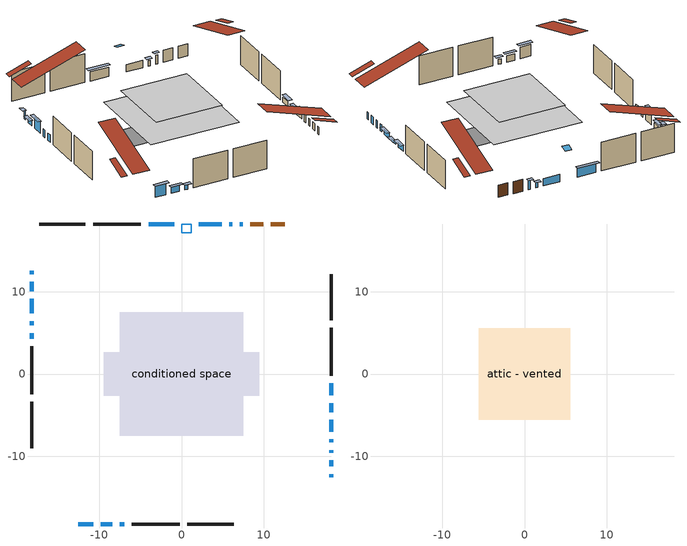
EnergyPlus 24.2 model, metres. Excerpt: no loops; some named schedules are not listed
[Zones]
conditioned space
 floor outside (Floor1 construction): -2.44,-2.44 -2.44,2.44 2.44,2.44 2.44,-2.44 z0
 floor adiabatic (AdiabaticFloorConstruction): -7.47,-7.47 -7.47,7.47 7.47,7.47 7.47,-7.47 z2.44
 floor foundation (Slab1 construction): -9.45,-2.63 -9.45,2.63 9.45,2.63 9.45,-2.63 z0
 wall outside (AdiabaticWallConstruction 1): 12.51,18.21 10.86,18.21 / 9.93,18.21 8.33,18.21 z0:2.03
 wall outside (AdiabaticWallConstruction): 18.21,-12.51 18.21,-12.14 / 18.21,-11.22 18.21,-10.5 / 18.21,-9.57 18.21,-9.23 / 18.21,-8.3 18.21,-7.95 / 4.89,18.21 2.1,18.21 / -18.21,6.42 -18.21,5.9 / -18.21,4.97 -18.21,4.29 z0:1.22; -18.21,12.51 -18.21,12.13 z0:1.47; -18.21,11.2 -18.21,10.06 z0:0.79; -18.21,9.13 -18.21,7.35 / -12.51,-18.21 -10.73,-18.21 z0:1.96; 7.41,18.21 7.1,18.21 / -0.9,18.21 -4,18.21 z0:1.55; 6.17,18.21 5.82,18.21 z0:0.89; 18.21,-7.02 18.21,-5.57 z0:0.86; 18.21,-4.64 18.21,-3.52 z0:0.38; 18.21,-2.59 18.21,-1.14 / -7.51,-18.21 -6.97,-18.21 z0:0.84; -9.81,-18.21 -8.43,-18.21 z0:1.09
 wall outside (Wall1 construction): -4.92,18.21 -10.73,18.21 / -6.04,-18.21 -0.24,-18.21 / -18.21,3.36 -18.21,-2.44 / 18.21,-0.22 18.21,5.59 z0:4.88
 wall outside (Wall2 construction): -11.66,18.21 -17.28,18.21 / 0.69,-18.21 6.31,-18.21 / -18.21,-3.37 -18.21,-9 / 18.21,6.52 18.21,12.14 z0:4.88
 window (WindowConstruction): 18.21,-12.51 18.21,-12.14 z0:1.22
 window (WindowConstruction 8): -18.21,12.51 -18.21,12.13 z0:1.47
 window (WindowConstruction 9): -18.21,11.2 -18.21,10.06 z0:0.79
 window (WindowConstruction 10): -18.21,9.13 -18.21,7.35 z0:1.96
 window (WindowConstruction 17): 7.41,18.21 7.1,18.21 z0:1.55
 window (WindowConstruction 18): 6.17,18.21 5.82,18.21 z0:0.89
 window (WindowConstruction 11): 18.21,-11.22 18.21,-10.5 z0:1.22
 window (WindowConstruction 12): 18.21,-9.57 18.21,-9.23 z0:1.22
 window (WindowConstruction 13): 18.21,-8.3 18.21,-7.95 z0:1.22
 window (WindowConstruction 1): 18.21,-7.02 18.21,-5.57 z0:0.86
 window (WindowConstruction 14): 4.89,18.21 2.11,18.21 z0:1.22
 window (WindowConstruction 15): -18.21,6.42 -18.21,5.9 z0:1.22
 window (WindowConstruction 16): -18.21,4.97 -18.21,4.29 z0:1.22
 window (WindowConstruction 2): 18.21,-4.64 18.21,-3.52 z0:0.38
 window (WindowConstruction 3): 18.21,-2.59 18.21,-1.15 z0:0.84
 window (WindowConstruction 4): -0.9,18.21 -4,18.21 z0:1.55
 window (WindowConstruction 5): -12.51,-18.21 -10.73,-18.21 z0:1.96
 window (WindowConstruction 6): -9.81,-18.21 -8.43,-18.21 z0:1.09
 window (WindowConstruction 7): -7.51,-18.21 -6.97,-18.21 z0:0.84
 door (Door): 12.51,18.21 10.86,18.21 z0:2.03
 door (Door 1): 9.93,18.21 8.34,18.21 z0:2.03
 ceiling adiabatic (AdiabaticFloorConstruction): 7.47,-7.47 7.47,7.47 -7.47,7.47 -7.47,-7.47 z2.44
 roof outside (Roof1 construction): 17.23,18.21,4.88 17.23,14.47,6.12 18.21,14.47,6.12 18.21,18.21,4.88; -17.23,-18.21,4.88 -17.23,-14.47,6.12 -18.21,-14.47,6.12 -18.21,-18.21,4.88; -18.21,17.23,4.88 -14.47,17.23,6.12 -14.47,18.21,6.12 -18.21,18.21,4.88; 18.21,-17.23,4.88 14.47,-17.23,6.12 14.47,-18.21,6.12 18.21,-18.21,4.88
 roof outside (AdiabaticRoofConstruction): 0.03,18.21,4.88 0.03,17.13,5.24 1.18,17.13,5.24 1.18,18.21,4.88
 skylight (SkylightConstruction): 0.03,18.21,4.88 0.03,17.13,5.24 1.18,17.13,5.24 1.18,18.21,4.88
attic - vented
 floor to conditioned space (Floor3 construction Reversed): -5.57,-5.57 -5.57,5.57 5.57,5.57 5.57,-5.57 z4.88
 roof outside (Roof2 construction): 13.44,18.21,4.88 13.44,7.37,8.49 16.3,7.37,8.49 16.3,18.21,4.88; -13.44,-18.21,4.88 -13.44,-7.37,8.49 -16.3,-7.37,8.49 -16.3,-18.21,4.88; -18.21,13.44,4.88 -7.37,13.44,8.49 -7.37,16.3,8.49 -18.21,16.3,4.88; 18.21,-13.44,4.88 7.37,-13.44,8.49 7.37,-16.3,8.49 18.21,-16.3,4.88
shading: -18.21,11.83 -18.21,12.81 -18.82,12.81 -18.82,11.83 z1.77; -18.21,9.76 -18.21,11.5 -18.82,11.5 -18.82,9.76 z1.09; -18.21,7.05 -18.21,9.43 -18.82,9.43 -18.82,7.05 z2.26; 6.8,18.21 7.71,18.21 7.71,18.82 6.8,18.82 z1.85; 5.52,18.21 6.47,18.21 6.47,18.82 5.52,18.82 z1.19; 18.21,-5.27 18.21,-7.32 18.82,-7.32 18.82,-5.27 z1.16; 18.21,-3.22 18.21,-4.94 18.82,-4.94 18.82,-3.22 z0.68; 18.21,-0.85 18.21,-2.89 18.82,-2.89 18.82,-0.85 z1.14; -4.29,18.21 -0.6,18.21 -0.6,18.82 -4.29,18.82 z1.85; -10.44,-18.21 -12.81,-18.21 -12.81,-18.82 -10.44,-18.82 z2.26; -8.14,-18.21 -10.1,-18.21 -10.1,-18.82 -8.14,-18.82 z1.39; -6.67,-18.21 -7.8,-18.21 -7.8,-18.82 -6.67,-18.82 z1.14
[Building]
Building 1: Terrain=Suburbs
[Site:Location]
Vancouver Intl AP_BC: Latitude {deg}=49.19; Longitude {deg}=-123.18; Time Zone {hr}=-8; Elevation {m}=4; Keep Site Location Information=Yes
[Site:GroundTemperature:Shallow]
8.06451, 6.96315, 6.87495, 7.3976, 9.49575, 11.5841, 13.3946, 14.5416, 14.639, 13.7062, 11.9418, 9.91751
[Site:WaterMainsTemperature]
Calculation Method=Schedule; Temperature Schedule=mains temperature schedule
[Material] Roughness=Rough; Thermal Absorptance=0.9
Name | Thickness {m} | Conductivity {W/m-K} | Density {kg/m3} | Specific Heat {J/kg-K} | Solar Absorptance | Visible Absorptance
asphalt or fiberglass shingles | 0.00635 | 0.162714 | 1121.4 | 1465.45 | 0.4 | 0.4
asphalt or fiberglass shingles 1 | 0.00635 | 0.162714 | 1121.4 | 1465.45 | 0.7 | 0.7
ceiling loosefill ins | 0.0846667 | 0.0480833 | 16.02 | 1046.75 | 0.7 | 0.7
ceiling stud and cavity | 0.1397 | 0.088943 | 65.682 | 1177.47 | 0.7 | 0.7
concrete 4.0 in. | 0.1016 | 1.803125 | 2242.8 | 837.4 | 0.7 | 0.7
door material | 0.04445 | 0.327969 | 512.64 | 1214.23 | 0.7 | 0.7
door material 1 | 0.04445 | 0.188738 | 512.64 | 1214.23 | 0.7 | 0.7
floor covering | 0.0127 | 0.0433444 | 54.468 | 1339.84 | 0.6 | 0.6
floor rigid ins | 0.051816 | 0.029427 | 32.04 | 1214.23 | 0.7 | 0.7
floor rigid ins 1; roof rigid ins; wall rigid ins | 0.512978 | 0.029427 | 32.04 | 1214.23 | 0.7 | 0.7
floor stud and cavity | 0.1397 | 0.337324 | 92.3553 | 1139.71 | 0.7 | 0.7
floor stud and cavity 1 | 0.1397 | 1.75129 | 37.0049 | 1207.88 | 0.7 | 0.7
furniture material conditioned space 1 | 0.1524 | 0.115458 | 640.8 | 1214.23 | 0.6 | 0.6
gypsum board | 0.0127 | 0.160291 | 801 | 837.4 | 0.6 | 0.6
osb sheathing 0.5 in. | 0.0127 | 0.115458 | 512.64 | 1214.23 | 0.7 | 0.7
osb sheathing 0.75 in. | 0.01905 | 0.115458 | 512.64 | 1214.23 | 0.7 | 0.7
roof stud and cavity | 0.2032 | 0.118264 | 78.34581 | 1123.46 | 0.7 | 0.7
roof stud and cavity 1 | 0.18415 | 1.78685 | 37.0049 | 1207.88 | 0.6 | 0.6
wall stud and cavity | 0.1397 | 0.0959353 | 139.0536 | 1170.24 | 0.7 | 0.7
wall stud and cavity 1 | 0.1397 | 0.0960514 | 139.0536 | 1170.24 | 0.7 | 0.7
wall stud and cavity 2 | 0.0889 | 0.380278 | 52.3479 | 1209.89 | 0.7 | 0.7
wall stud and cavity 3 | 0.0889 | 0.391764 | 83.0341 | 1211.67 | 0.7 | 0.7
wood siding | 0.0254 | 0.102417 | 544.68 | 1172.36 | 0.4 | 0.4
wood siding 1; wood siding 2 | 0.0254 | 0.102417 | 544.68 | 1172.36 | 0.7 | 0.7
[WindowMaterial:SimpleGlazingSystem]
Name | U-Factor {W/m2-K} | Solar Heat Gain Coefficient
SkylightMaterial | 5.50386 | 0.7812
WindowMaterial | 2.99458 | 0.59
WindowMaterial 1 | 2.98606 | 0.55
WindowMaterial 10 | 3.00991 | 0.52
WindowMaterial 11 | 3.0542 | 0.42
WindowMaterial 12 | 3.01161 | 0.48
WindowMaterial 13 | 2.92871 | 0.63
WindowMaterial 14 | 3.03773 | 0.48
WindowMaterial 15 | 3.01161 | 0.51
WindowMaterial 16 | 3.99334 | 0.4
WindowMaterial 17 | 4.133584 | 0.44
WindowMaterial 2 | 3.05874 | 0.41
WindowMaterial 3 | 2.98776 | 0.55
WindowMaterial 4 | 2.91111 | 0.65
WindowMaterial 5 | 2.98152 | 0.59
WindowMaterial 6 | 2.97868 | 0.54
WindowMaterial 7 | 3.01104 | 0.48
WindowMaterial 8 | 3.02297 | 0.57
WindowMaterial 9 | 2.94859 | 0.64
[Construction]
AdiabaticFloorConstruction: floor stud and cavity 1, floor rigid ins 1, osb sheathing 0.75 in., floor covering
AdiabaticRoofConstruction: asphalt or fiberglass shingles 1, roof rigid ins, osb sheathing 0.75 in., roof stud and cavity 1
AdiabaticWallConstruction: wood siding 1, wall rigid ins, wall stud and cavity 2, gypsum board
AdiabaticWallConstruction 1: wood siding 2, wall rigid ins, wall stud and cavity 2, gypsum board
Door: door material
Door 1: door material 1
Floor1 construction: floor stud and cavity, floor rigid ins, osb sheathing 0.75 in., floor covering
Floor3 construction Reversed: gypsum board, ceiling stud and cavity, ceiling loosefill ins
furniture construction conditioned space 1: furniture material conditioned space 1
PartitionWallConstruction: gypsum board, wall stud and cavity 3, gypsum board
Roof1 construction: asphalt or fiberglass shingles, osb sheathing 0.75 in., roof stud and cavity, gypsum board
Roof2 construction: asphalt or fiberglass shingles
SkylightConstruction: SkylightMaterial
Slab1 construction: concrete 4.0 in.
Wall1 construction: wood siding, osb sheathing 0.5 in., wall stud and cavity, gypsum board
Wall2 construction: wood siding, osb sheathing 0.5 in., wall stud and cavity 1, gypsum board
WindowConstruction: WindowMaterial
WindowConstruction 1: WindowMaterial 1
WindowConstruction 10; WindowConstruction 5: WindowMaterial 5
WindowConstruction 11: WindowMaterial 10
WindowConstruction 12: WindowMaterial 11
WindowConstruction 13: WindowMaterial 12
WindowConstruction 14: WindowMaterial 13
WindowConstruction 15: WindowMaterial 14
WindowConstruction 16: WindowMaterial 15
WindowConstruction 17: WindowMaterial 16
WindowConstruction 18: WindowMaterial 17
WindowConstruction 2: WindowMaterial 2
WindowConstruction 3: WindowMaterial 3
WindowConstruction 4: WindowMaterial 4
WindowConstruction 6: WindowMaterial 6
WindowConstruction 7: WindowMaterial 7
WindowConstruction 8: WindowMaterial 8
WindowConstruction 9: WindowMaterial 9
[Zone] Multiplier=1; Part of Total Floor Area=Yes
Name | Volume {m3}
attic - vented | 72.7132
conditioned space | 568.2
[Space]
Name | Zone | Volume {m3}
attic - vented 1 | attic - vented | 72.7132
conditioned space 1 | conditioned space | 568.2
[ZoneInfiltration:EffectiveLeakageArea]
infil attic - vented 1: Zone or Space=attic - vented 1; Schedule=Always On Discrete; Effective Air Leakage Area {cm2}=5128.14; Stack Coefficient=0.000251334; Wind Coefficient=1.07114e-05
[ZoneMixing]
whole house fan mix: Zone or Space=attic - vented; Schedule=Always On Continuous; Design Flow Rate Calculation Method=Flow/Zone; Design Flow Rate {m3/s}=0; Source Zone or Space=conditioned space
[SurfaceProperty:ExposedFoundationPerimeter]
Slab1: Exposed Perimeter Calculation Method=TotalExposedPerimeter; Total Exposed Perimeter {m}=48.311
[InternalMass] Zone or ZoneList=conditioned space; Space or SpaceList=conditioned space 1
Name | Construction | Surface Area {m2}
furniture mass conditioned space 1 | furniture construction conditioned space 1 | 138.536
partition wall mass | PartitionWallConstruction | 346.34
[Lights]
interior lighting: Zone or ZoneList or Space or SpaceList=conditioned space 1; Schedule=interior lighting schedule; Design Level Calculation Method=LightingLevel; Lighting Level {W}=343.2; Return Air Fraction=0; Fraction Radiant=0.6; Fraction Visible=0.2; Fraction Replaceable=1
[People]
occupants: Zone or ZoneList or Space or SpaceList=conditioned space 1; Number of People Schedule=occupants schedule; Number of People Calculation Method=People; Number of People=3; Fraction Radiant=0.314171; Sensible Heat Fraction=0.56303; Activity Level Schedule=occupants activity schedule; Carbon Dioxide Generation Rate {m3/s-W}=0; Enable ASHRAE 55 Comfort Warnings=No; Mean Radiant Temperature Calculation Type=EnclosureAveraged
[ElectricEquipment] Zone or ZoneList or Space or SpaceList=conditioned space 1; Design Level Calculation Method=EquipmentLevel
Name | Schedule | Design Level {W} | Fraction Latent | Fraction Radiant | Fraction Lost
clothes dryer | clothes dryer schedule | 140.772 | 0.015 | 0.081 | 0.85
clothes washer | clothes washer schedule | 32.1985 | 0.03 | 0.162 | 0.7
cooking range | cooking range schedule | 215.147 | 0.08 | 0.432 | 0.2
dishwasher | dishwasher schedule | 66.8632 | 0.3 | 0.18 | 0.4
fridge | fridge schedule | 72.9452 | 0 | 0.6 | 0
mech vent bath fan 0 | mech vent bath fan 0 schedule | 25.1 | 0 | 0 | 1
mech vent bath fan 1 | mech vent bath fan 1 schedule | 25.1 | 0 | 0 | 1
mech vent house fan | mech vent house fan schedule | 0 | 0 | 0 | 1
mech vent house fan cfis | mech vent house fan cfis schedule | 0 | 0 | 0 | 0
mech vent range fan 0 | mech vent range fan 0 schedule | 57 | 0 | 0 | 1
misc plug loads | misc plug loads schedule | 494.7 | 0.045 | 0.513 | 0.1
whole house fan | Always On Discrete | 0 | 0 | 0 | 1
[OtherEquipment] Zone or ZoneList or Space or SpaceList=conditioned space 1; Design Level Calculation Method=EquipmentLevel
Name | Fuel Type | Schedule | Design Level {W} | Fraction Latent | Fraction Radiant | Fraction Lost
clothes dryer 1 | Electricity | clothes dryer schedule | 0 | 0.015 | 0.081 | 0.85
cooking range 1 | Electricity | cooking range schedule | 0 | 0.08 | 0.432 | 0.2
general water use latent | None | general water use schedule | 62.594 | 1 | 0 | 0
general water use sensible | None | general water use schedule | -61.6891 | 0 | 0.6 | 0
mech vent house fan latent load | None | Always On Discrete | 0 | 1 | 0 | 0
mech vent house fan sensible load | None | Always On Discrete | 0 | 0 | 0 | 0
water heater energy adjustment1; water heater energy adjustment2 | Electricity | Always On Discrete | 0.01 | 0 | 0 | 1
[ZoneInfiltration:DesignFlowRate] Zone or ZoneList or Space or SpaceList=conditioned space 1; Schedule=Always On Discrete; Design Flow Rate Calculation Method=Flow/Zone; Design Flow Rate {m3/s}=0
infil flow; natural vent flow; whole house fan flow
[ZoneControl:Thermostat]
conditioned space Thermostat: Zone or ZoneList=conditioned space; Control Type Schedule=conditioned space Thermostat Schedule; Control 1=conditioned space temperature setpoint; Temperature Difference Between Cutout And Setpoint {deltaC}=0
[ThermostatSetpoint:DualSetpoint]
conditioned space temperature setpoint: Heating Setpoint Temperature Schedule=heating setpoint; Cooling Setpoint Temperature Schedule=cooling setpoint
[Zone equipment]
conditioned space: electric baseboard, electric baseboard 1
[Foundation:Kiva]
Foundation Kiva 1: Initial Indoor Air Temperature {C}=18; Wall Height Above Grade {m}=0.1016; Wall Depth Below Slab {m}=0.2032
[Foundation:Kiva:Settings]
Soil Conductivity {W/m-K}=0.849921; Soil Density {kg/m3}=1842.3; Soil Specific Heat {J/kg-K}=418.7; Ground Solar Absorptivity=0.9; Ground Thermal Absorptivity=0.9; Ground Surface Roughness {m}=0.03; Far-Field Width {m}=40; Deep-Ground Boundary Condition=ZeroFlux; Deep-Ground Depth {m}=40; Minimum Cell Dimension {m}=0.2; Maximum Cell Growth Coefficient=3; Simulation Timestep=Timestep
[Exterior:Lights]
exterior lighting: Schedule=exterior lighting schedule; Design Level {W}=75.6
[EnergyManagementSystem:Sensor] Output:Variable or Output:Meter Index Key=conditioned space
Name | Output:Variable or Output:Meter
conditioned_space_clg_unmet_s | Zone Cooling Setpoint Not Met Time
conditioned_space_htg_unmet_s | Zone Heating Setpoint Not Met Time
fridge_tin_s; tin_s; tin_s_1 | Zone Mean Air Temperature
tout_s | Zone Outdoor Air Drybulb Temperature
win_s | Zone Air Humidity Ratio
[Schedule:Constant]
Name | Hourly Value
Always On Continuous; mech vent house fan schedule; mech vent house fan cfis schedule; Always On Discrete | 1
occupants activity schedule | 117.228
fridge schedule | 0
[Schedule:Week:Daily]
interior lighting schedule Week Rule - Jan1-Jan27: interior lighting schedule day, interior lighting schedule day, interior lighting schedule day, interior lighting schedule day, interior lighting schedule day, interior lighting schedule day, interior lighting schedule day, interior lighting schedule default day, interior lighting schedule default day, interior lighting schedule default day, interior lighting schedule default day, interior lighting schedule default day
interior lighting schedule Week Rule - Jan28-Feb3: interior lighting schedule day, interior lighting schedule day, interior lighting schedule day, interior lighting schedule day, interior lighting schedule day 1, interior lighting schedule day 1, interior lighting schedule day 1, interior lighting schedule default day, interior lighting schedule default day, interior lighting schedule default day, interior lighting schedule default day, interior lighting schedule default day
interior lighting schedule Week Rule - Feb4-Feb24: interior lighting schedule day 1, interior lighting schedule day 1, interior lighting schedule day 1, interior lighting schedule day 1, interior lighting schedule day 1, interior lighting schedule day 1, interior lighting schedule day 1, interior lighting schedule default day, interior lighting schedule default day, interior lighting schedule default day, interior lighting schedule default day, interior lighting schedule default day
interior lighting schedule Week Rule - Feb25-Mar3: interior lighting schedule day 1, interior lighting schedule day 1, interior lighting schedule day 1, interior lighting schedule day 1, interior lighting schedule day 2, interior lighting schedule day 2, interior lighting schedule day 2, interior lighting schedule default day, interior lighting schedule default day, interior lighting schedule default day, interior lighting schedule default day, interior lighting schedule default day
interior lighting schedule Week Rule - Mar4-Mar31: interior lighting schedule day 2, interior lighting schedule day 2, interior lighting schedule day 2, interior lighting schedule day 2, interior lighting schedule day 2, interior lighting schedule day 2, interior lighting schedule day 2, interior lighting schedule default day, interior lighting schedule default day, interior lighting schedule default day, interior lighting schedule default day, interior lighting schedule default day
interior lighting schedule Week Rule - Apr1-Apr28: interior lighting schedule day 3, interior lighting schedule day 3, interior lighting schedule day 3, interior lighting schedule day 3, interior lighting schedule day 3, interior lighting schedule day 3, interior lighting schedule day 3, interior lighting schedule default day, interior lighting schedule default day, interior lighting schedule default day, interior lighting schedule default day, interior lighting schedule default day
interior lighting schedule Week Rule - Apr29-May5: interior lighting schedule day 3, interior lighting schedule day 3, interior lighting schedule day 4, interior lighting schedule day 4, interior lighting schedule day 4, interior lighting schedule day 4, interior lighting schedule day 4, interior lighting schedule default day, interior lighting schedule default day, interior lighting schedule default day, interior lighting schedule default day, interior lighting schedule default day
interior lighting schedule Week Rule - May6-May26: interior lighting schedule day 4, interior lighting schedule day 4, interior lighting schedule day 4, interior lighting schedule day 4, interior lighting schedule day 4, interior lighting schedule day 4, interior lighting schedule day 4, interior lighting schedule default day, interior lighting schedule default day, interior lighting schedule default day, interior lighting schedule default day, interior lighting schedule default day
interior lighting schedule Week Rule - May27-Jun2: interior lighting schedule day 4, interior lighting schedule day 4, interior lighting schedule day 4, interior lighting schedule day 4, interior lighting schedule day 4, interior lighting schedule day 5, interior lighting schedule day 5, interior lighting schedule default day, interior lighting schedule default day, interior lighting schedule default day, interior lighting schedule default day, interior lighting schedule default day
interior lighting schedule Week Rule - Jun3-Jun30: interior lighting schedule day 5, interior lighting schedule day 5, interior lighting schedule day 5, interior lighting schedule day 5, interior lighting schedule day 5, interior lighting schedule day 5, interior lighting schedule day 5, interior lighting schedule default day, interior lighting schedule default day, interior lighting schedule default day, interior lighting schedule default day, interior lighting schedule default day
interior lighting schedule Week Rule - Jul1-Jul28: interior lighting schedule day 6, interior lighting schedule day 6, interior lighting schedule day 6, interior lighting schedule day 6, interior lighting schedule day 6, interior lighting schedule day 6, interior lighting schedule day 6, interior lighting schedule default day, interior lighting schedule default day, interior lighting schedule default day, interior lighting schedule default day, interior lighting schedule default day
interior lighting schedule Week Rule - Jul29-Aug4: interior lighting schedule day 6, interior lighting schedule day 6, interior lighting schedule day 6, interior lighting schedule day 7, interior lighting schedule day 7, interior lighting schedule day 7, interior lighting schedule day 7, interior lighting schedule default day, interior lighting schedule default day, interior lighting schedule default day, interior lighting schedule default day, interior lighting schedule default day
interior lighting schedule Week Rule - Aug5-Aug25: interior lighting schedule day 7, interior lighting schedule day 7, interior lighting schedule day 7, interior lighting schedule day 7, interior lighting schedule day 7, interior lighting schedule day 7, interior lighting schedule day 7, interior lighting schedule default day, interior lighting schedule default day, interior lighting schedule default day, interior lighting schedule default day, interior lighting schedule default day
interior lighting schedule Week Rule - Aug26-Sep1: interior lighting schedule day 7, interior lighting schedule day 7, interior lighting schedule day 7, interior lighting schedule day 7, interior lighting schedule day 7, interior lighting schedule day 7, interior lighting schedule day 8, interior lighting schedule default day, interior lighting schedule default day, interior lighting schedule default day, interior lighting schedule default day, interior lighting schedule default day
interior lighting schedule Week Rule - Sep2-Sep29: interior lighting schedule day 8, interior lighting schedule day 8, interior lighting schedule day 8, interior lighting schedule day 8, interior lighting schedule day 8, interior lighting schedule day 8, interior lighting schedule day 8, interior lighting schedule default day, interior lighting schedule default day, interior lighting schedule default day, interior lighting schedule default day, interior lighting schedule default day
interior lighting schedule Week Rule - Sep30-Oct6: interior lighting schedule day 8, interior lighting schedule day 9, interior lighting schedule day 9, interior lighting schedule day 9, interior lighting schedule day 9, interior lighting schedule day 9, interior lighting schedule day 9, interior lighting schedule default day, interior lighting schedule default day, interior lighting schedule default day, interior lighting schedule default day, interior lighting schedule default day
interior lighting schedule Week Rule - Oct7-Oct27: interior lighting schedule day 9, interior lighting schedule day 9, interior lighting schedule day 9, interior lighting schedule day 9, interior lighting schedule day 9, interior lighting schedule day 9, interior lighting schedule day 9, interior lighting schedule default day, interior lighting schedule default day, interior lighting schedule default day, interior lighting schedule default day, interior lighting schedule default day
interior lighting schedule Week Rule - Oct28-Nov3: interior lighting schedule day 9, interior lighting schedule day 9, interior lighting schedule day 9, interior lighting schedule day 9, interior lighting schedule day 10, interior lighting schedule day 10, interior lighting schedule day 10, interior lighting schedule default day, interior lighting schedule default day, interior lighting schedule default day, interior lighting schedule default day, interior lighting schedule default day
interior lighting schedule Week Rule - Nov4-Nov24: interior lighting schedule day 10, interior lighting schedule day 10, interior lighting schedule day 10, interior lighting schedule day 10, interior lighting schedule day 10, interior lighting schedule day 10, interior lighting schedule day 10, interior lighting schedule default day, interior lighting schedule default day, interior lighting schedule default day, interior lighting schedule default day, interior lighting schedule default day
interior lighting schedule Week Rule - Nov25-Dec1: interior lighting schedule day 10, interior lighting schedule day 10, interior lighting schedule day 10, interior lighting schedule day 10, interior lighting schedule day 10, interior lighting schedule day 10, interior lighting schedule day 11, interior lighting schedule default day, interior lighting schedule default day, interior lighting schedule default day, interior lighting schedule default day, interior lighting schedule default day
interior lighting schedule Week Rule - Dec2-Dec31: interior lighting schedule day 11, interior lighting schedule day 11, interior lighting schedule day 11, interior lighting schedule day 11, interior lighting schedule day 11, interior lighting schedule day 11, interior lighting schedule day 11, interior lighting schedule default day, interior lighting schedule default day, interior lighting schedule default day, interior lighting schedule default day, interior lighting schedule default day
occupants schedule Week Rule - Jan1-Dec31: occupants schedule day, occupants schedule day, occupants schedule day, occupants schedule day, occupants schedule day, occupants schedule day, occupants schedule day, occupants schedule default day, occupants schedule default day, occupants schedule default day, occupants schedule default day, occupants schedule default day
clothes dryer schedule Week Rule - Jan1-Dec31: clothes dryer schedule day, clothes dryer schedule day, clothes dryer schedule day, clothes dryer schedule day, clothes dryer schedule day, clothes dryer schedule day, clothes dryer schedule day, clothes dryer schedule default day, clothes dryer schedule default day, clothes dryer schedule default day, clothes dryer schedule default day, clothes dryer schedule default day
clothes washer schedule Week Rule - Jan1-Dec31: clothes washer schedule day, clothes washer schedule day, clothes washer schedule day, clothes washer schedule day, clothes washer schedule day, clothes washer schedule day, clothes washer schedule day, clothes washer schedule default day, clothes washer schedule default day, clothes washer schedule default day, clothes washer schedule default day, clothes washer schedule default day
cooking range schedule Week Rule - Jan1-Dec31: cooking range schedule day, cooking range schedule day, cooking range schedule day, cooking range schedule day, cooking range schedule day, cooking range schedule day, cooking range schedule day, cooking range schedule default day, cooking range schedule default day, cooking range schedule default day, cooking range schedule default day, cooking range schedule default day
dishwasher schedule Week Rule - Jan1-Dec31: dishwasher schedule day, dishwasher schedule day, dishwasher schedule day, dishwasher schedule day, dishwasher schedule day, dishwasher schedule day, dishwasher schedule day, dishwasher schedule default day, dishwasher schedule default day, dishwasher schedule default day, dishwasher schedule default day, dishwasher schedule default day
mech vent bath fan 0 schedule Week Rule - Jan1-Dec31: mech vent bath fan 0 schedule day, mech vent bath fan 0 schedule day, mech vent bath fan 0 schedule day, mech vent bath fan 0 schedule day, mech vent bath fan 0 schedule day, mech vent bath fan 0 schedule day, mech vent bath fan 0 schedule day, mech vent bath fan 0 schedule default day, mech vent bath fan 0 schedule default day, mech vent bath fan 0 schedule default day, mech vent bath fan 0 schedule default day, mech vent bath fan 0 schedule default day
mech vent bath fan 1 schedule Week Rule - Jan1-Dec31: mech vent bath fan 1 schedule day, mech vent bath fan 1 schedule day, mech vent bath fan 1 schedule day, mech vent bath fan 1 schedule day, mech vent bath fan 1 schedule day, mech vent bath fan 1 schedule day, mech vent bath fan 1 schedule day, mech vent bath fan 1 schedule default day, mech vent bath fan 1 schedule default day, mech vent bath fan 1 schedule default day, mech vent bath fan 1 schedule default day, mech vent bath fan 1 schedule default day
mech vent range fan 0 schedule Week Rule - Jan1-Dec31: mech vent range fan 0 schedule day, mech vent range fan 0 schedule day, mech vent range fan 0 schedule day, mech vent range fan 0 schedule day, mech vent range fan 0 schedule day, mech vent range fan 0 schedule day, mech vent range fan 0 schedule day, mech vent range fan 0 schedule default day, mech vent range fan 0 schedule default day, mech vent range fan 0 schedule default day, mech vent range fan 0 schedule default day, mech vent range fan 0 schedule default day
misc plug loads schedule Week Rule - Jan1-Dec31: misc plug loads schedule day, misc plug loads schedule day, misc plug loads schedule day, misc plug loads schedule day, misc plug loads schedule day, misc plug loads schedule day, misc plug loads schedule day, misc plug loads schedule default day, misc plug loads schedule default day, misc plug loads schedule default day, misc plug loads schedule default day, misc plug loads schedule default day
general water use schedule Week Rule - Jan1-Dec31: general water use schedule day, general water use schedule day, general water use schedule day, general water use schedule day, general water use schedule day, general water use schedule day, general water use schedule day, general water use schedule default day, general water use schedule default day, general water use schedule default day, general water use schedule default day, general water use schedule default day
exterior lighting schedule Week Rule - Jan1-Jan27: exterior lighting schedule day, exterior lighting schedule day, exterior lighting schedule day, exterior lighting schedule day, exterior lighting schedule day, exterior lighting schedule day, exterior lighting schedule day, exterior lighting schedule default day, exterior lighting schedule default day, exterior lighting schedule default day, exterior lighting schedule default day, exterior lighting schedule default day
exterior lighting schedule Week Rule - Jan28-Feb3: exterior lighting schedule day, exterior lighting schedule day, exterior lighting schedule day, exterior lighting schedule day, exterior lighting schedule day 1, exterior lighting schedule day 1, exterior lighting schedule day 1, exterior lighting schedule default day, exterior lighting schedule default day, exterior lighting schedule default day, exterior lighting schedule default day, exterior lighting schedule default day
exterior lighting schedule Week Rule - Feb4-Feb24: exterior lighting schedule day 1, exterior lighting schedule day 1, exterior lighting schedule day 1, exterior lighting schedule day 1, exterior lighting schedule day 1, exterior lighting schedule day 1, exterior lighting schedule day 1, exterior lighting schedule default day, exterior lighting schedule default day, exterior lighting schedule default day, exterior lighting schedule default day, exterior lighting schedule default day
exterior lighting schedule Week Rule - Feb25-Mar3: exterior lighting schedule day 1, exterior lighting schedule day 1, exterior lighting schedule day 1, exterior lighting schedule day 1, exterior lighting schedule day 2, exterior lighting schedule day 2, exterior lighting schedule day 2, exterior lighting schedule default day, exterior lighting schedule default day, exterior lighting schedule default day, exterior lighting schedule default day, exterior lighting schedule default day
exterior lighting schedule Week Rule - Mar4-Mar31: exterior lighting schedule day 2, exterior lighting schedule day 2, exterior lighting schedule day 2, exterior lighting schedule day 2, exterior lighting schedule day 2, exterior lighting schedule day 2, exterior lighting schedule day 2, exterior lighting schedule default day, exterior lighting schedule default day, exterior lighting schedule default day, exterior lighting schedule default day, exterior lighting schedule default day
exterior lighting schedule Week Rule - Apr1-Apr28: exterior lighting schedule day 3, exterior lighting schedule day 3, exterior lighting schedule day 3, exterior lighting schedule day 3, exterior lighting schedule day 3, exterior lighting schedule day 3, exterior lighting schedule day 3, exterior lighting schedule default day, exterior lighting schedule default day, exterior lighting schedule default day, exterior lighting schedule default day, exterior lighting schedule default day
exterior lighting schedule Week Rule - Apr29-May5: exterior lighting schedule day 3, exterior lighting schedule day 3, exterior lighting schedule day 4, exterior lighting schedule day 4, exterior lighting schedule day 4, exterior lighting schedule day 4, exterior lighting schedule day 4, exterior lighting schedule default day, exterior lighting schedule default day, exterior lighting schedule default day, exterior lighting schedule default day, exterior lighting schedule default day
exterior lighting schedule Week Rule - May6-May26: exterior lighting schedule day 4, exterior lighting schedule day 4, exterior lighting schedule day 4, exterior lighting schedule day 4, exterior lighting schedule day 4, exterior lighting schedule day 4, exterior lighting schedule day 4, exterior lighting schedule default day, exterior lighting schedule default day, exterior lighting schedule default day, exterior lighting schedule default day, exterior lighting schedule default day
exterior lighting schedule Week Rule - May27-Jun2: exterior lighting schedule day 4, exterior lighting schedule day 4, exterior lighting schedule day 4, exterior lighting schedule day 4, exterior lighting schedule day 4, exterior lighting schedule day 5, exterior lighting schedule day 5, exterior lighting schedule default day, exterior lighting schedule default day, exterior lighting schedule default day, exterior lighting schedule default day, exterior lighting schedule default day
exterior lighting schedule Week Rule - Jun3-Jun30: exterior lighting schedule day 5, exterior lighting schedule day 5, exterior lighting schedule day 5, exterior lighting schedule day 5, exterior lighting schedule day 5, exterior lighting schedule day 5, exterior lighting schedule day 5, exterior lighting schedule default day, exterior lighting schedule default day, exterior lighting schedule default day, exterior lighting schedule default day, exterior lighting schedule default day
[Schedule:Year]
interior lighting schedule: interior lighting schedule Week Rule - Jan1-Jan27, 1, 1, 1, 27, interior lighting schedule Week Rule - Jan28-Feb3, 1, 28, 2, 3, interior lighting schedule Week Rule - Feb4-Feb24, 2, 4, 2, 24, interior lighting schedule Week Rule - Feb25-Mar3, 2, 25, 3, 3, interior lighting schedule Week Rule - Mar4-Mar31, 3, 4, 3, 31, interior lighting schedule Week Rule - Apr1-Apr28, 4, 1, 4, 28, interior lighting schedule Week Rule - Apr29-May5, 4, 29, 5, 5, interior lighting schedule Week Rule - May6-May26, 5, 6, 5, 26, interior lighting schedule Week Rule - May27-Jun2, 5, 27, 6, 2, interior lighting schedule Week Rule - Jun3-Jun30, 6, 3, 6, 30, interior lighting schedule Week Rule - Jul1-Jul28, 7, 1, 7, 28, interior lighting schedule Week Rule - Jul29-Aug4, 7, 29, 8, 4, interior lighting schedule Week Rule - Aug5-Aug25, 8, 5, 8, 25, interior lighting schedule Week Rule - Aug26-Sep1, 8, 26, 9, 1, interior lighting schedule Week Rule - Sep2-Sep29, 9, 2, 9, 29, interior lighting schedule Week Rule - Sep30-Oct6, 9, 30, 10, 6, interior lighting schedule Week Rule - Oct7-Oct27, 10, 7, 10, 27, interior lighting schedule Week Rule - Oct28-Nov3, 10, 28, 11, 3, interior lighting schedule Week Rule - Nov4-Nov24, 11, 4, 11, 24, interior lighting schedule Week Rule - Nov25-Dec1, 11, 25, 12, 1, interior lighting schedule Week Rule - Dec2-Dec31, 12, 2, 12, 31
occupants schedule: occupants schedule Week Rule - Jan1-Dec31, 1, 1, 12, 31
clothes dryer schedule: clothes dryer schedule Week Rule - Jan1-Dec31, 1, 1, 12, 31
clothes washer schedule: clothes washer schedule Week Rule - Jan1-Dec31, 1, 1, 12, 31
cooking range schedule: cooking range schedule Week Rule - Jan1-Dec31, 1, 1, 12, 31
dishwasher schedule: dishwasher schedule Week Rule - Jan1-Dec31, 1, 1, 12, 31
mech vent bath fan 0 schedule: mech vent bath fan 0 schedule Week Rule - Jan1-Dec31, 1, 1, 12, 31
mech vent bath fan 1 schedule: mech vent bath fan 1 schedule Week Rule - Jan1-Dec31, 1, 1, 12, 31
mech vent range fan 0 schedule: mech vent range fan 0 schedule Week Rule - Jan1-Dec31, 1, 1, 12, 31
misc plug loads schedule: misc plug loads schedule Week Rule - Jan1-Dec31, 1, 1, 12, 31
general water use schedule: general water use schedule Week Rule - Jan1-Dec31, 1, 1, 12, 31
exterior lighting schedule: exterior lighting schedule Week Rule - Jan1-Jan27, 1, 1, 1, 27, exterior lighting schedule Week Rule - Jan28-Feb3, 1, 28, 2, 3, exterior lighting schedule Week Rule - Feb4-Feb24, 2, 4, 2, 24, exterior lighting schedule Week Rule - Feb25-Mar3, 2, 25, 3, 3, exterior lighting schedule Week Rule - Mar4-Mar31, 3, 4, 3, 31, exterior lighting schedule Week Rule - Apr1-Apr28, 4, 1, 4, 28, exterior lighting schedule Week Rule - Apr29-May5, 4, 29, 5, 5, exterior lighting schedule Week Rule - May6-May26, 5, 6, 5, 26, exterior lighting schedule Week Rule - May27-Jun2, 5, 27, 6, 2, exterior lighting schedule Week Rule - Jun3-Jun30, 6, 3, 6, 30, exterior lighting schedule Week Rule - Jul1-Jul28, 7, 1, 7, 28, exterior lighting schedule Week Rule - Jul29-Aug4, 7, 29, 8, 4, exterior lighting schedule Week Rule - Aug5-Aug25, 8, 5, 8, 25, exterior lighting schedule Week Rule - Aug26-Sep1, 8, 26, 9, 1, exterior lighting schedule Week Rule - Sep2-Sep29, 9, 2, 9, 29, exterior lighting schedule Week Rule - Sep30-Oct6, 9, 30, 10, 6, exterior lighting schedule Week Rule - Oct7-Oct27, 10, 7, 10, 27, exterior lighting schedule Week Rule - Oct28-Nov3, 10, 28, 11, 3, exterior lighting schedule Week Rule - Nov4-Nov24, 11, 4, 11, 24, exterior lighting schedule Week Rule - Nov25-Dec1, 11, 25, 12, 1, exterior lighting schedule Week Rule - Dec2-Dec31, 12, 2, 12, 31
[Schedule:Compact]
conditioned space Thermostat Schedule: Through: 12/31, For: AllDays, Until: 24:00, 4
mains temperature schedule: Through: 01/01, For: AllDays, Until: 24:00, 11.375, Through: 01/02, For: AllDays, Until: 24:00, 11.3367, Through: 01/03, For: AllDays, Until: 24:00, 11.2994, Through: 01/04, For: AllDays, Until: 24:00, 11.2628, Through: 01/05, For: AllDays, Until: 24:00, 11.2267, Through: 01/06, For: AllDays, Until: 24:00, 11.1917, Through: 01/07, For: AllDays, Until: 24:00, 11.1578, Through: 01/08, For: AllDays, Until: 24:00, 11.1244, Through: 01/09, For: AllDays, Until: 24:00, 11.0917, Through: 01/10, For: AllDays, Until: 24:00, 11.06, Through: 01/11, For: AllDays, Until: 24:00, 11.0289, Through: 01/12, For: AllDays, Until: 24:00, 10.9989, Through: 01/13, For: AllDays, Until: 24:00, 10.97, Through: 01/14, For: AllDays, Until: 24:00, 10.9417, Through: 01/15, For: AllDays, Until: 24:00, 10.9139, Through: 01/16, For: AllDays, Until: 24:00, 10.8878, Through: 01/17, For: AllDays, Until: 24:00, 10.8622, Through: 01/18, For: AllDays, Until: 24:00, 10.8372, Through: 01/19, For: AllDays, Until: 24:00, 10.8133, Through: 01/20, For: AllDays, Until: 24:00, 10.7906, Through: 01/21, For: AllDays, Until: 24:00, 10.7683, Through: 01/22, For: AllDays, Until: 24:00, 10.7478, Through: 01/23, For: AllDays, Until: 24:00, 10.7272, Through: 01/24, For: AllDays, Until: 24:00, 10.7083, Through: 01/25, For: AllDays, Until: 24:00, 10.69, Through: 01/26, For: AllDays, Until: 24:00, 10.6728, Through: 01/27, For: AllDays, Until: 24:00, 10.6567, Through: 01/28, For: AllDays, Until: 24:00, 10.6411, Through: 01/29, For: AllDays, Until: 24:00, 10.6267, Through: 01/30, For: AllDays, Until: 24:00, 10.6133, Through: 01/31, For: AllDays, Until: 24:00, 10.6011, Through: 02/01, For: AllDays, Until: 24:00, 10.59, Through: 02/02, For: AllDays, Until: 24:00, 10.5794, Through: 02/03, For: AllDays, Until: 24:00, 10.57, Through: 02/04, For: AllDays, Until: 24:00, 10.5617, Through: 02/05, For: AllDays, Until: 24:00, 10.5539, Through: 02/06, For: AllDays, Until: 24:00, 10.5478, Through: 02/07, For: AllDays, Until: 24:00, 10.5422, Through: 02/08, For: AllDays, Until: 24:00, 10.5378, Through: 02/09, For: AllDays, Until: 24:00, 10.5339, Through: 02/10, For: AllDays, Until: 24:00, 10.5317, Through: 02/11, For: AllDays, Until: 24:00, 10.53, Through: 02/12, For: AllDays, Until: 24:00, 10.53, Through: 02/13, For: AllDays, Until: 24:00, 10.5306, Through: 02/14, For: AllDays, Until: 24:00, 10.5317, Through: 02/15, For: AllDays, Until: 24:00, 10.5344, Through: 02/16, For: AllDays, Until: 24:00, 10.5378, Through: 02/17, For: AllDays, Until: 24:00, 10.5428, Through: 02/18, For: AllDays, Until: 24:00, 10.5483, Through: 02/19, For: AllDays, Until: 24:00, 10.5544, Through: 02/20, For: AllDays, Until: 24:00, 10.5622, Through: 02/21, For: AllDays, Until: 24:00, 10.5706, Through: 02/22, For: AllDays, Until: 24:00, 10.5806, Through: 02/23, For: AllDays, Until: 24:00, 10.5911, Through: 02/24, For: AllDays, Until: 24:00, 10.6022, Through: 02/25, For: AllDays, Until: 24:00, 10.615, Through: 02/26, For: AllDays, Until: 24:00, 10.6283, Through: 02/27, For: AllDays, Until: 24:00, 10.6428, Through: 02/28, For: AllDays, Until: 24:00, 10.6583, Through: 03/01, For: AllDays, Until: 24:00, 10.6744, Through: 03/02, For: AllDays, Until: 24:00, 10.6917, Through: 03/03, For: AllDays, Until: 24:00, 10.71, Through: 03/04, For: AllDays, Until: 24:00, 10.7294, Through: 03/05, For: AllDays, Until: 24:00, 10.7494, Through: 03/06, For: AllDays, Until: 24:00, 10.7706, Through: 03/07, For: AllDays, Until: 24:00, 10.7928, Through: 03/08, For: AllDays, Until: 24:00, 10.8161, Through: 03/09, For: AllDays, Until: 24:00, 10.84, Through: 03/10, For: AllDays, Until: 24:00, 10.8644, Through: 03/11, For: AllDays, Until: 24:00, 10.8906, Through: 03/12, For: AllDays, Until: 24:00, 10.9167, Through: 03/13, For: AllDays, Until: 24:00, 10.9444, Through: 03/14, For: AllDays, Until: 24:00, 10.9728, Through: 03/15, For: AllDays, Until: 24:00, 11.0022, Through: 03/16, For: AllDays, Until: 24:00, 11.0322, Through: 03/17, For: AllDays, Until: 24:00, 11.0633, Through: 03/18, For: AllDays, Until: 24:00, 11.095, Through: 03/19, For: AllDays, Until: 24:00, 11.1278, Through: 03/20, For: AllDays, Until: 24:00, 11.1611, Through: 03/21, For: AllDays, Until: 24:00, 11.1956, Through: 03/22, For: AllDays, Until: 24:00, 11.2306, Through: 03/23, For: AllDays, Until: 24:00, 11.2667, Through: 03/24, For: AllDays, Until: 24:00, 11.3033, Through: 03/25, For: AllDays, Until: 24:00, 11.3406, Through: 03/26, For: AllDays, Until: 24:00, 11.3789, Through: 03/27, For: AllDays, Until: 24:00, 11.4178, Through: 03/28, For: AllDays, Until: 24:00, 11.4572, Through: 03/29, For: AllDays, Until: 24:00, 11.4978, Through: 03/30, For: AllDays, Until: 24:00, 11.5389, Through: 03/31, For: AllDays, Until: 24:00, 11.5811, Through: 04/01, For: AllDays, Until: 24:00, 11.6233, Through: 04/02, For: AllDays, Until: 24:00, 11.6667, Through: 04/03, For: AllDays, Until: 24:00, 11.7106, Through: 04/04, For: AllDays, Until: 24:00, 11.755, Through: 04/05, For: AllDays, Until: 24:00, 11.8006, Through: 04/06, For: AllDays, Until: 24:00, 11.8461, Through: 04/07, For: AllDays, Until: 24:00, 11.8928, Through: 04/08, For: AllDays, Until: 24:00, 11.9394, Through: 04/09, For: AllDays, Until: 24:00, 11.9872, Through: 04/10, For: AllDays, Until: 24:00, 12.0356, Through: 04/11, For: AllDays, Until: 24:00, 12.0844, Through: 04/12, For: AllDays, Until: 24:00, 12.1333, Through: 04/13, For: AllDays, Until: 24:00, 12.1833, Through: 04/14, For: AllDays, Until: 24:00, 12.2339, Through: 04/15, For: AllDays, Until: 24:00, 12.2844, Through: 04/16, For: AllDays, Until: 24:00, 12.3361, Through: 04/17, For: AllDays, Until: 24:00, 12.3878, Through: 04/18, For: AllDays, Until: 24:00, 12.44, Through: 04/19, For: AllDays, Until: 24:00, 12.4928, Through: 04/20, For: AllDays, Until: 24:00, 12.5456, Through: 04/21, For: AllDays, Until: 24:00, 12.5994, Through: 04/22, For: AllDays, Until: 24:00, 12.6533, Through: 04/23, For: AllDays, Until: 24:00, 12.7072, Through: 04/24, For: AllDays, Until: 24:00, 12.7622, Through: 04/25, For: AllDays, Until: 24:00, 12.8172, Through: 04/26, For: AllDays, Until: 24:00, 12.8722, Through: 04/27, For: AllDays, Until: 24:00, 12.9278, Through: 04/28, For: AllDays, Until: 24:00, 12.9839, Through: 04/29, For: AllDays, Until: 24:00, 13.04, Through: 04/30, For: AllDays, Until: 24:00, 13.0961, Through: 05/01, For: AllDays, Until: 24:00, 13.1533, Through: 05/02, For: AllDays, Until: 24:00, 13.21, Through: 05/03, For: AllDays, Until: 24:00, 13.2672, Through: 05/04, For: AllDays, Until: 24:00, 13.3244, Through: 05/05, For: AllDays, Until: 24:00, 13.3817, Through: 05/06, For: AllDays, Until: 24:00, 13.4394, Through: 05/07, For: AllDays, Until: 24:00, 13.4972, Through: 05/08, For: AllDays, Until: 24:00, 13.555, Through: 05/09, For: AllDays, Until: 24:00, 13.6133, Through: 05/10, For: AllDays, Until: 24:00, 13.6711, Through: 05/11, For: AllDays, Until: 24:00, 13.7294, Through: 05/12, For: AllDays, Until: 24:00, 13.7878, Through: 05/13, For: AllDays, Until: 24:00, 13.8461, Through: 05/14, For: AllDays, Until: 24:00, 13.9044, Through: 05/15, For: AllDays, Until: 24:00, 13.9628, Through: 05/16, For: AllDays, Until: 24:00, 14.0211, Through: 05/17, For: AllDays, Until: 24:00, 14.0789, Through: 05/18, For: AllDays, Until: 24:00, 14.1372, Through: 05/19, For: AllDays, Until: 24:00, 14.1956, Through: 05/20, For: AllDays, Until: 24:00, 14.2533, Through: 05/21, For: AllDays, Until: 24:00, 14.3117, Through: 05/22, For: AllDays, Until: 24:00, 14.3694, Through: 05/23, For: AllDays, Until: 24:00, 14.4272, Through: 05/24, For: AllDays, Until: 24:00, 14.4844, Through: 05/25, For: AllDays, Until: 24:00, 14.5422, Through: 05/26, For: AllDays, Until: 24:00, 14.5994, Through: 05/27, For: AllDays, Until: 24:00, 14.6561, Through: 05/28, For: AllDays, Until: 24:00, 14.7128, Through: 05/29, For: AllDays, Until: 24:00, 14.7694, Through: 05/30, For: AllDays, Until: 24:00, 14.8261, Through: 05/31, For: AllDays, Until: 24:00, 14.8817, Through: 06/01, For: AllDays, Until: 24:00, 14.9378, Through: 06/02, For: AllDays, Until: 24:00, 14.9933, Through: 06/03, For: AllDays, Until: 24:00, 15.0483, Through: 06/04, For: AllDays, Until: 24:00, 15.1028, Through: 06/05, For: AllDays, Until: 24:00, 15.1572, Through: 06/06, For: AllDays, Until: 24:00, 15.2117, Through: 06/07, For: AllDays, Until: 24:00, 15.265, Through: 06/08, For: AllDays, Until: 24:00, 15.3183, Through: 06/09, For: AllDays, Until: 24:00, 15.3711, Through: 06/10, For: AllDays, Until: 24:00, 15.4239, Through: 06/11, For: AllDays, Until: 24:00, 15.4756, Through: 06/12, For: AllDays, Until: 24:00, 15.5272, Through: 06/13, For: AllDays, Until: 24:00, 15.5783, Through: 06/14, For: AllDays, Until: 24:00, 15.6289, Through: 06/15, For: AllDays, Until: 24:00, 15.6789, Through: 06/16, For: AllDays, Until: 24:00, 15.7283, Through: 06/17, For: AllDays, Until: 24:00, 15.7772, Through: 06/18, For: AllDays, Until: 24:00, 15.8261, Through: 06/19, For: AllDays, Until: 24:00, 15.8739, Through: 06/20, For: AllDays, Until: 24:00, 15.9211, Through: 06/21, For: AllDays, Until: 24:00, 15.9678, Through: 06/22, For: AllDays, Until: 24:00, 16.0139, Through: 06/23, For: AllDays, Until: 24:00, 16.0594, Through: 06/24, For: AllDays, Until: 24:00, 16.1044, Through: 06/25, For: AllDays, Until: 24:00, 16.1483, Through: 06/26, For: AllDays, Until: 24:00, 16.1922, Through: 06/27, For: AllDays, Until: 24:00, 16.235, Through: 06/28, For: AllDays, Until: 24:00, 16.2772, Through: 06/29, For: AllDays, Until: 24:00, 16.3183, Through: 06/30, For: AllDays, Until: 24:00, 16.3594, Through: 07/01, For: AllDays, Until: 24:00, 16.3994, Through: 07/02, For: AllDays, Until: 24:00, 16.4389, Through: 07/03, For: AllDays, Until: 24:00, 16.4772, Through: 07/04, For: AllDays, Until: 24:00, 16.515, Through: 07/05, For: AllDays, Until: 24:00, 16.5522, Through: 07/06, For: AllDays, Until: 24:00, 16.5883, Through: 07/07, For: AllDays, Until: 24:00, 16.6239, Through: 07/08, For: AllDays, Until: 24:00, 16.6583, Through: 07/09, For: AllDays, Until: 24:00, 16.6922, Through: 07/10, For: AllDays, Until: 24:00, 16.7256, Through: 07/11, For: AllDays, Until: 24:00, 16.7578, Through: 07/12, For: AllDays, Until: 24:00, 16.7889, Through: 07/13, For: AllDays, Until: 24:00, 16.8194, Through: 07/14, For: AllDays, Until: 24:00, 16.8489, Through: 07/15, For: AllDays, Until: 24:00, 16.8778, Through: 07/16, For: AllDays, Until: 24:00, 16.9056, Through: 07/17, For: AllDays, Until: 24:00, 16.9328, Through: 07/18, For: AllDays, Until: 24:00, 16.9589, Through: 07/19, For: AllDays, Until: 24:00, 16.9839, Through: 07/20, For: AllDays, Until: 24:00, 17.0083, Through: 07/21, For: AllDays, Until: 24:00, 17.0317, Through: 07/22, For: AllDays, Until: 24:00, 17.0544, Through: 07/23, For: AllDays, Until: 24:00, 17.0761, Through: 07/24, For: AllDays, Until: 24:00, 17.0967, Through: 07/25, For: AllDays, Until: 24:00, 17.1161, Through: 07/26, For: AllDays, Until: 24:00, 17.135, Through: 07/27, For: AllDays, Until: 24:00, 17.1528, Through: 07/28, For: AllDays, Until: 24:00, 17.1694, Through: 07/29, For: AllDays, Until: 24:00, 17.1856, Through: 07/30, For: AllDays, Until: 24:00, 17.2, Through: 07/31, For: AllDays, Until: 24:00, 17.2144, Through: 08/01, For: AllDays, Until: 24:00, 17.2272, Through: 08/02, For: AllDays, Until: 24:00, 17.2389, Through: 08/03, For: AllDays, Until: 24:00, 17.25, Through: 08/04, For: AllDays, Until: 24:00, 17.26, Through: 08/05, For: AllDays, Until: 24:00, 17.2689, Through: 08/06, For: AllDays, Until: 24:00, 17.2772, Through: 08/07, For: AllDays, Until: 24:00, 17.2839, Through: 08/08, For: AllDays, Until: 24:00, 17.29, Through: 08/09, For: AllDays, Until: 24:00, 17.295, Through: 08/10, For: AllDays, Until: 24:00, 17.2989, Through: 08/11, For: AllDays, Until: 24:00, 17.3022, Through: 08/12, For: AllDays, Until: 24:00, 17.3039, Through: 08/13, For: AllDays, Until: 24:00, 17.305, Through: 08/14, For: AllDays, Until: 24:00, 17.305, Through: 08/15, For: AllDays, Until: 24:00, 17.3039, Through: 08/16, For: AllDays, Until: 24:00, 17.3022, Through: 08/17, For: AllDays, Until: 24:00, 17.2989, Through: 08/18, For: AllDays, Until: 24:00, 17.295, Through: 08/19, For: AllDays, Until: 24:00, 17.29, Through: 08/20, For: AllDays, Until: 24:00, 17.2839, Through: 08/21, For: AllDays, Until: 24:00, 17.2772, Through: 08/22, For: AllDays, Until: 24:00, 17.2689, Through: 08/23, For: AllDays, Until: 24:00, 17.26, Through: 08/24, For: AllDays, Until: 24:00, 17.25, Through: 08/25, For: AllDays, Until: 24:00, 17.2394, Through: 08/26, For: AllDays, Until: 24:00, 17.2272, Through: 08/27, For: AllDays, Until: 24:00, 17.2144, Through: 08/28, For: AllDays, Until: 24:00, 17.2006, Through: 08/29, For: AllDays, Until: 24:00, 17.1856, Through: 08/30, For: AllDays, Until: 24:00, 17.1694, Through: 08/31, For: AllDays, Until: 24:00, 17.1528, Through: 09/01, For: AllDays, Until: 24:00, 17.135, Through: 09/02, For: AllDays, Until: 24:00, 17.1161, Through: 09/03, For: AllDays, Until: 24:00, 17.0967, Through: 09/04, For: AllDays, Until: 24:00, 17.0761, Through: 09/05, For: AllDays, Until: 24:00, 17.0544, Through: 09/06, For: AllDays, Until: 24:00, 17.0322, Through: 09/07, For: AllDays, Until: 24:00, 17.0089, Through: 09/08, For: AllDays, Until: 24:00, 16.9844, Through: 09/09, For: AllDays, Until: 24:00, 16.9589, Through: 09/10, For: AllDays, Until: 24:00, 16.9328, Through: 09/11, For: AllDays, Until: 24:00, 16.9061, Through: 09/12, For: AllDays, Until: 24:00, 16.8783, Through: 09/13, For: AllDays, Until: 24:00, 16.8494, Through: 09/14, For: AllDays, Until: 24:00, 16.8194, Through: 09/15, For: AllDays, Until: 24:00, 16.7894, Through: 09/16, For: AllDays, Until: 24:00, 16.7578, Through: 09/17, For: AllDays, Until: 24:00, 16.7256, Through: 09/18, For: AllDays, Until: 24:00, 16.6928, Through: 09/19, For: AllDays, Until: 24:00, 16.6589, Through: 09/20, For: AllDays, Until: 24:00, 16.6239, Through: 09/21, For: AllDays, Until: 24:00, 16.5889, Through: 09/22, For: AllDays, Until: 24:00, 16.5522, Through: 09/23, For: AllDays, Until: 24:00, 16.5156, Through: 09/24, For: AllDays, Until: 24:00, 16.4778, Through: 09/25, For: AllDays, Until: 24:00, 16.4389, Through: 09/26, For: AllDays, Until: 24:00, 16.3994, Through: 09/27, For: AllDays, Until: 24:00, 16.3594, Through: 09/28, For: AllDays, Until: 24:00, 16.3189, Through: 09/29, For: AllDays, Until: 24:00, 16.2772, Through: 09/30, For: AllDays, Until: 24:00, 16.235, Through: 10/01, For: AllDays, Until: 24:00, 16.1922, Through: 10/02, For: AllDays, Until: 24:00, 16.1489, Through: 10/03, For: AllDays, Until: 24:00, 16.1044, Through: 10/04, For: AllDays, Until: 24:00, 16.06, Through: 10/05, For: AllDays, Until: 24:00, 16.0144, Through: 10/06, For: AllDays, Until: 24:00, 15.9683, Through: 10/07, For: AllDays, Until: 24:00, 15.9217, Through: 10/08, For: AllDays, Until: 24:00, 15.8744, Through: 10/09, For: AllDays, Until: 24:00, 15.8261, Through: 10/10, For: AllDays, Until: 24:00, 15.7778, Through: 10/11, For: AllDays, Until: 24:00, 15.7289, Through: 10/12, For: AllDays, Until: 24:00, 15.6794, Through: 10/13, For: AllDays, Until: 24:00, 15.6294, Through: 10/14, For: AllDays, Until: 24:00, 15.5789, Through: 10/15, For: AllDays, Until: 24:00, 15.5278, Through: 10/16, For: AllDays, Until: 24:00, 15.4761, Through: 10/17, For: AllDays, Until: 24:00, 15.4244, Through: 10/18, For: AllDays, Until: 24:00, 15.3717, Through: 10/19, For: AllDays, Until: 24:00, 15.3189, Through: 10/20, For: AllDays, Until: 24:00, 15.2656, Through: 10/21, For: AllDays, Until: 24:00, 15.2117, Through: 10/22, For: AllDays, Until: 24:00, 15.1578, Through: 10/23, For: AllDays, Until: 24:00, 15.1033, Through: 10/24, For: AllDays, Until: 24:00, 15.0489, Through: 10/25, For: AllDays, Until: 24:00, 14.9933, Through: 10/26, For: AllDays, Until: 24:00, 14.9383, Through: 10/27, For: AllDays, Until: 24:00, 14.8822, Through: 10/28, For: AllDays, Until: 24:00, 14.8261, Through: 10/29, For: AllDays, Until: 24:00, 14.77, Through: 10/30, For: AllDays, Until: 24:00, 14.7133, Through: 10/31, For: AllDays, Until: 24:00, 14.6567, Through: 11/01, For: AllDays, Until: 24:00, 14.5994, Through: 11/02, For: AllDays, Until: 24:00, 14.5428, Through: 11/03, For: AllDays, Until: 24:00, 14.485, Through: 11/04, For: AllDays, Until: 24:00, 14.4278, Through: 11/05, For: AllDays, Until: 24:00, 14.37, Through: 11/06, For: AllDays, Until: 24:00, 14.3122, Through: 11/07, For: AllDays, Until: 24:00, 14.2539, Through: 11/08, For: AllDays, Until: 24:00, 14.1961, Through: 11/09, For: AllDays, Until: 24:00, 14.1378, Through: 11/10, For: AllDays, Until: 24:00, 14.0794, Through: 11/11, For: AllDays, Until: 24:00, 14.0217, Through: 11/12, For: AllDays, Until: 24:00, 13.9633, Through: 11/13, For: AllDays, Until: 24:00, 13.905, Through: 11/14, For: AllDays, Until: 24:00, 13.8467, Through: 11/15, For: AllDays, Until: 24:00, 13.7883, Through: 11/16, For: AllDays, Until: 24:00, 13.73, Through: 11/17, For: AllDays, Until: 24:00, 13.6717, Through: 11/18, For: AllDays, Until: 24:00, 13.6139, Through: 11/19, For: AllDays, Until: 24:00, 13.5556, Through: 11/20, For: AllDays, Until: 24:00, 13.4978, Through: 11/21, For: AllDays, Until: 24:00, 13.44, Through: 11/22, For: AllDays, Until: 24:00, 13.3822, Through: 11/23, For: AllDays, Until: 24:00, 13.325, Through: 11/24, For: AllDays, Until: 24:00, 13.2678, Through: 11/25, For: AllDays, Until: 24:00, 13.2106, Through: 11/26, For: AllDays, Until: 24:00, 13.1533, Through: 11/27, For: AllDays, Until: 24:00, 13.0967, Through: 11/28, For: AllDays, Until: 24:00, 13.0406, Through: 11/29, For: AllDays, Until: 24:00, 12.9844, Through: 11/30, For: AllDays, Until: 24:00, 12.9283, Through: 12/01, For: AllDays, Until: 24:00, 12.8728, Through: 12/02, For: AllDays, Until: 24:00, 12.8172, Through: 12/03, For: AllDays, Until: 24:00, 12.7622, Through: 12/04, For: AllDays, Until: 24:00, 12.7078, Through: 12/05, For: AllDays, Until: 24:00, 12.6533, Through: 12/06, For: AllDays, Until: 24:00, 12.5994, Through: 12/07, For: AllDays, Until: 24:00, 12.5461, Through: 12/08, For: AllDays, Until: 24:00, 12.4928, Through: 12/09, For: AllDays, Until: 24:00, 12.4406, Through: 12/10, For: AllDays, Until: 24:00, 12.3883, Through: 12/11, For: AllDays, Until: 24:00, 12.3361, Through: 12/12, For: AllDays, Until: 24:00, 12.285, Through: 12/13, For: AllDays, Until: 24:00, 12.2339, Through: 12/14, For: AllDays, Until: 24:00, 12.1839, Through: 12/15, For: AllDays, Until: 24:00, 12.1339, Through: 12/16, For: AllDays, Until: 24:00, 12.0844, Through: 12/17, For: AllDays, Until: 24:00, 12.0361, Through: 12/18, For: AllDays, Until: 24:00, 11.9878, Through: 12/19, For: AllDays, Until: 24:00, 11.94, Through: 12/20, For: AllDays, Until: 24:00, 11.8933, Through: 12/21, For: AllDays, Until: 24:00, 11.8467, Through: 12/22, For: AllDays, Until: 24:00, 11.8006, Through: 12/23, For: AllDays, Until: 24:00, 11.7556, Through: 12/24, For: AllDays, Until: 24:00, 11.7111, Through: 12/25, For: AllDays, Until: 24:00, 11.6672, Through: 12/26, For: AllDays, Until: 24:00, 11.6239, Through: 12/27, For: AllDays, Until: 24:00, 11.5811, Through: 12/28, For: AllDays, Until: 24:00, 11.5394, Through: 12/29, For: AllDays, Until: 24:00, 11.4983, Through: 12/30, For: AllDays, Until: 24:00, 11.4578, Through: 12/31, For: AllDays, Until: 24:00, 11.4183
